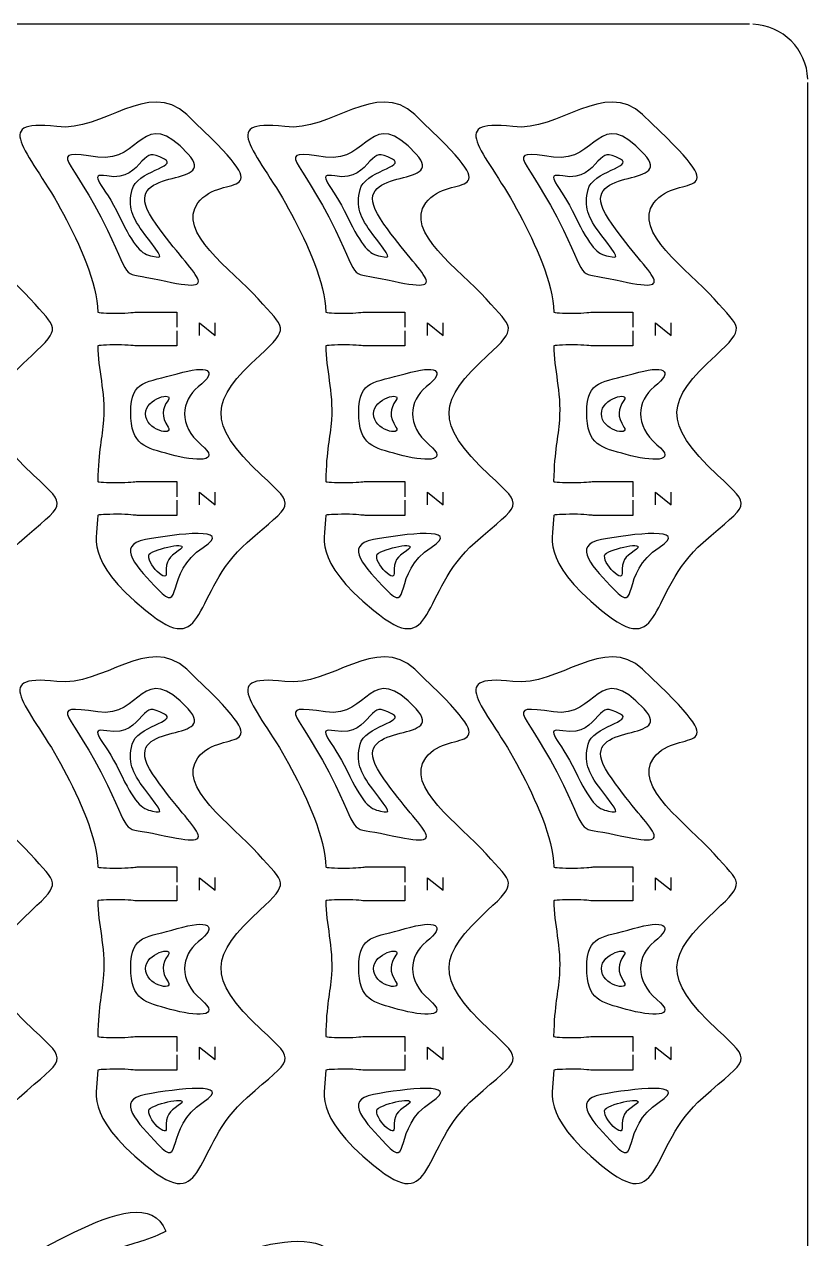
# Model space of a CAD drawing. Extents: x 0 to 300, y 0 to 300.
# Drawn here: x 230.6 to 300, y 192.6 to 300.1 of the extents above; entities that cross this region are included whole.
import ezdxf

# ---------------------------------------------------------------- set-up
doc = ezdxf.new("R2010")
doc.units = 0
doc.header["$MEASUREMENT"] = 0
doc.layers.add('DEFAULT', color=7, linetype='CONTINUOUS')

msp = doc.modelspace()

# ---------------------------------------------------------------- linework, layer by layer
at = {"layer": 'DEFAULT', "color": 1}
for points in [[(294.85, 300.1), (5.15, 300.1)], [(300, 5.25), (300, 294.95)]]:
    msp.add_lwpolyline(points, dxfattribs=at)
at = {"layer": 'DEFAULT', "color": 250}
for points in [[(246.14, 272.56), (246.14, 273.67), (247.53, 272.56), (247.53, 273.68)], [(266.33, 272.56), (266.33, 273.67), (267.72, 272.56), (267.72, 273.68)], [(286.51, 272.56), (286.51, 273.67), (287.91, 272.56), (287.91, 273.68)], [(246.15, 257.56), (246.15, 258.67), (247.54, 257.56), (247.54, 258.68)], [(266.33, 257.56), (266.33, 258.67), (267.72, 257.56), (267.72, 258.68)], [(286.52, 257.56), (286.52, 258.67), (287.91, 257.56), (287.91, 258.68)], [(246.14, 223.44), (246.14, 224.54), (247.53, 223.44), (247.53, 224.55)], [(266.33, 223.44), (266.33, 224.54), (267.72, 223.44), (267.72, 224.55)], [(286.51, 223.44), (286.51, 224.54), (287.91, 223.44), (287.91, 224.55)], [(246.15, 208.44), (246.15, 209.54), (247.54, 208.44), (247.54, 209.56)], [(266.33, 208.44), (266.33, 209.54), (267.72, 208.44), (267.72, 209.56)], [(286.52, 208.44), (286.52, 209.54), (287.91, 208.44), (287.91, 209.56)]]:
    msp.add_lwpolyline(points, dxfattribs=at)
at = {"layer": 'DEFAULT', "color": 1}
msp.add_open_spline([(300, 295.25), (299.92, 297.88), (297.78, 300.02), (295.15, 300.1)], degree=3, dxfattribs=at)
for points, knots in [([(223.95, 257.97), (223.95, 257.52), (223.95, 257.07), (223.95, 256.62), (223.95, 256.62), (221.32, 256.62), (220.45, 256.62), (220.27, 256.62), (219.67, 256.72), (218.7, 256.72), (217.73, 256.72), (216.95, 256.67), (216.95, 256.62), (216.95, 254.62), (215.63, 252.79), (221.2, 248.2), (226.76, 243.61), (225.21, 249.86), (230.17, 254.22), (234.22, 257.77), (234.59, 257.28), (231.45, 260.19), (226.43, 264.86), (226.97, 266.8), (231.29, 270.79), (233.97, 273.26), (233.54, 273.12), (231.16, 275.78), (228.8, 278.41), (223.89, 281.73), (225.81, 284.28), (228.01, 287.2), (233.73, 283.75), (224.83, 292.11), (221.44, 295.29), (217.39, 290.54), (213.33, 291.04), (207.12, 291.8), (211.15, 288.61), (213.93, 283.28), (215.3, 280.65), (216.95, 277.2), (216.95, 274.62), (216.96, 274.56), (217.74, 274.51), (218.7, 274.52), (219.66, 274.52), (220.27, 274.62), (220.44, 274.62), (221.32, 274.62), (223.95, 274.62), (223.95, 274.62), (223.95, 274.17), (223.95, 273.72), (223.95, 273.27)], [0, 0, 0, 0, 3.83, 3.83, 3.83, 4.83, 4.83, 4.83, 5.83, 5.83, 5.83, 6.83, 6.83, 6.83, 7.83, 7.83, 7.83, 8.83, 8.83, 8.83, 9.83, 9.83, 9.83, 10.83, 10.83, 10.83, 11.83, 11.83, 11.83, 12.83, 12.83, 12.83, 13.83, 13.83, 13.83, 14.83, 14.83, 14.83, 15.83, 15.83, 15.83, 16.83, 16.83, 16.83, 17.83, 17.83, 17.83, 18.83, 18.83, 18.83, 19.83, 19.83, 19.83, 23.66, 23.66, 23.66, 23.66]), ([(244.13, 257.97), (244.13, 257.52), (244.13, 257.07), (244.13, 256.62), (244.13, 256.62), (241.51, 256.62), (240.63, 256.62), (240.46, 256.62), (239.85, 256.72), (238.88, 256.72), (237.92, 256.72), (237.13, 256.67), (237.13, 256.62), (237.13, 254.62), (235.81, 252.79), (241.38, 248.2), (246.95, 243.61), (245.39, 249.86), (250.36, 254.22), (254.41, 257.77), (254.78, 257.28), (251.64, 260.19), (246.61, 264.86), (247.15, 266.8), (251.48, 270.79), (254.16, 273.26), (253.72, 273.12), (251.34, 275.78), (248.98, 278.41), (244.08, 281.73), (246, 284.28), (248.19, 287.2), (253.91, 283.75), (245.01, 292.11), (241.62, 295.29), (237.58, 290.54), (233.51, 291.04), (227.31, 291.8), (231.33, 288.61), (234.11, 283.28), (235.48, 280.65), (237.13, 277.2), (237.13, 274.62), (237.14, 274.56), (237.92, 274.51), (238.88, 274.52), (239.85, 274.52), (240.46, 274.62), (240.63, 274.62), (241.51, 274.62), (244.13, 274.62), (244.13, 274.62), (244.13, 274.17), (244.13, 273.72), (244.13, 273.27)], [0, 0, 0, 0, 3.83, 3.83, 3.83, 4.83, 4.83, 4.83, 5.83, 5.83, 5.83, 6.83, 6.83, 6.83, 7.83, 7.83, 7.83, 8.83, 8.83, 8.83, 9.83, 9.83, 9.83, 10.83, 10.83, 10.83, 11.83, 11.83, 11.83, 12.83, 12.83, 12.83, 13.83, 13.83, 13.83, 14.83, 14.83, 14.83, 15.83, 15.83, 15.83, 16.83, 16.83, 16.83, 17.83, 17.83, 17.83, 18.83, 18.83, 18.83, 19.83, 19.83, 19.83, 23.66, 23.66, 23.66, 23.66]), ([(264.32, 257.97), (264.32, 257.52), (264.32, 257.07), (264.32, 256.62), (264.32, 256.62), (261.69, 256.62), (260.82, 256.62), (260.64, 256.62), (260.04, 256.72), (259.07, 256.72), (258.1, 256.72), (257.32, 256.67), (257.32, 256.62), (257.32, 254.62), (256, 252.79), (261.57, 248.2), (267.13, 243.61), (265.58, 249.86), (270.54, 254.22), (274.6, 257.77), (274.96, 257.28), (271.83, 260.19), (266.8, 264.86), (267.34, 266.8), (271.66, 270.79), (274.34, 273.26), (273.91, 273.12), (271.53, 275.78), (269.17, 278.41), (264.26, 281.73), (266.18, 284.28), (268.38, 287.2), (274.1, 283.75), (265.2, 292.11), (261.81, 295.29), (257.76, 290.54), (253.7, 291.04), (247.49, 291.8), (251.52, 288.61), (254.3, 283.28), (255.67, 280.65), (257.32, 277.2), (257.32, 274.62), (257.33, 274.56), (258.11, 274.51), (259.07, 274.52), (260.03, 274.52), (260.64, 274.62), (260.82, 274.62), (261.69, 274.62), (264.32, 274.62), (264.32, 274.62), (264.32, 274.17), (264.32, 273.72), (264.32, 273.27)], [0, 0, 0, 0, 3.83, 3.83, 3.83, 4.83, 4.83, 4.83, 5.83, 5.83, 5.83, 6.83, 6.83, 6.83, 7.83, 7.83, 7.83, 8.83, 8.83, 8.83, 9.83, 9.83, 9.83, 10.83, 10.83, 10.83, 11.83, 11.83, 11.83, 12.83, 12.83, 12.83, 13.83, 13.83, 13.83, 14.83, 14.83, 14.83, 15.83, 15.83, 15.83, 16.83, 16.83, 16.83, 17.83, 17.83, 17.83, 18.83, 18.83, 18.83, 19.83, 19.83, 19.83, 23.66, 23.66, 23.66, 23.66]), ([(284.5, 257.97), (284.5, 257.52), (284.5, 257.07), (284.5, 256.62), (284.5, 256.62), (281.88, 256.62), (281, 256.62), (280.83, 256.62), (280.22, 256.72), (279.26, 256.72), (278.29, 256.72), (277.51, 256.67), (277.51, 256.62), (277.51, 254.62), (276.19, 252.79), (281.75, 248.2), (287.32, 243.61), (285.76, 249.86), (290.73, 254.22), (294.78, 257.77), (295.15, 257.28), (292.01, 260.19), (286.98, 264.86), (287.52, 266.8), (291.85, 270.79), (294.53, 273.26), (294.09, 273.12), (291.72, 275.78), (289.36, 278.41), (284.45, 281.73), (286.37, 284.28), (288.56, 287.2), (294.28, 283.75), (285.38, 292.11), (281.99, 295.29), (277.95, 290.54), (273.89, 291.04), (267.68, 291.8), (271.71, 288.61), (274.49, 283.28), (275.85, 280.65), (277.5, 277.2), (277.51, 274.62), (277.52, 274.56), (278.29, 274.51), (279.26, 274.52), (280.22, 274.52), (280.83, 274.62), (281, 274.62), (281.88, 274.62), (284.5, 274.62), (284.5, 274.62), (284.5, 274.17), (284.5, 273.72), (284.5, 273.27)], [0, 0, 0, 0, 3.83, 3.83, 3.83, 4.83, 4.83, 4.83, 5.83, 5.83, 5.83, 6.83, 6.83, 6.83, 7.83, 7.83, 7.83, 8.83, 8.83, 8.83, 9.83, 9.83, 9.83, 10.83, 10.83, 10.83, 11.83, 11.83, 11.83, 12.83, 12.83, 12.83, 13.83, 13.83, 13.83, 14.83, 14.83, 14.83, 15.83, 15.83, 15.83, 16.83, 16.83, 16.83, 17.83, 17.83, 17.83, 18.83, 18.83, 18.83, 19.83, 19.83, 19.83, 23.66, 23.66, 23.66, 23.66]), ([(244.14, 272.97), (244.14, 272.52), (244.14, 272.07), (244.14, 271.62), (244.14, 271.62), (241.51, 271.62), (240.63, 271.62), (240.46, 271.62), (239.85, 271.72), (238.88, 271.72), (237.92, 271.72), (237.13, 271.67), (237.13, 271.62), (237.14, 269.56), (237.82, 267.63), (237.64, 265.07), (237.53, 263.4), (237.19, 262.5), (237.13, 259.62), (237.14, 259.56), (237.92, 259.52), (238.88, 259.52), (239.85, 259.52), (240.46, 259.62), (240.63, 259.62), (241.51, 259.62), (244.13, 259.62), (244.13, 259.62), (244.13, 259.17), (244.13, 258.72), (244.13, 258.27)], [0, 0, 0, 0, 3.82, 3.82, 3.82, 4.82, 4.82, 4.82, 5.82, 5.82, 5.82, 6.82, 6.82, 6.82, 7.82, 7.82, 7.82, 8.82, 8.82, 8.82, 9.82, 9.82, 9.82, 10.82, 10.82, 10.82, 11.82, 11.82, 11.82, 15.64, 15.64, 15.64, 15.64]), ([(264.32, 272.97), (264.32, 272.52), (264.32, 272.07), (264.32, 271.62), (264.32, 271.62), (261.7, 271.62), (260.82, 271.62), (260.65, 271.62), (260.04, 271.72), (259.07, 271.72), (258.1, 271.72), (257.32, 271.67), (257.32, 271.62), (257.32, 269.56), (258, 267.63), (257.83, 265.07), (257.71, 263.4), (257.37, 262.5), (257.32, 259.62), (257.33, 259.56), (258.11, 259.52), (259.07, 259.52), (260.04, 259.52), (260.64, 259.62), (260.82, 259.62), (261.69, 259.62), (264.32, 259.62), (264.32, 259.62), (264.32, 259.17), (264.32, 258.72), (264.32, 258.27)], [0, 0, 0, 0, 3.82, 3.82, 3.82, 4.82, 4.82, 4.82, 5.82, 5.82, 5.82, 6.82, 6.82, 6.82, 7.82, 7.82, 7.82, 8.82, 8.82, 8.82, 9.82, 9.82, 9.82, 10.82, 10.82, 10.82, 11.82, 11.82, 11.82, 15.64, 15.64, 15.64, 15.64]), ([(284.51, 272.97), (284.51, 272.52), (284.51, 272.07), (284.51, 271.62), (284.51, 271.62), (281.88, 271.62), (281, 271.62), (280.83, 271.62), (280.22, 271.72), (279.26, 271.72), (278.29, 271.72), (277.51, 271.67), (277.51, 271.62), (277.51, 269.56), (278.19, 267.63), (278.01, 265.07), (277.9, 263.4), (277.56, 262.5), (277.5, 259.62), (277.52, 259.56), (278.29, 259.52), (279.25, 259.52), (280.22, 259.52), (280.83, 259.62), (281, 259.62), (281.88, 259.62), (284.5, 259.62), (284.5, 259.62), (284.5, 259.17), (284.5, 258.72), (284.5, 258.27)], [0, 0, 0, 0, 3.82, 3.82, 3.82, 4.82, 4.82, 4.82, 5.82, 5.82, 5.82, 6.82, 6.82, 6.82, 7.82, 7.82, 7.82, 8.82, 8.82, 8.82, 9.82, 9.82, 9.82, 10.82, 10.82, 10.82, 11.82, 11.82, 11.82, 15.64, 15.64, 15.64, 15.64]), ([(223.95, 208.85), (223.95, 208.4), (223.95, 207.95), (223.95, 207.5), (223.95, 207.5), (221.32, 207.49), (220.45, 207.49), (220.27, 207.49), (219.67, 207.59), (218.7, 207.59), (217.73, 207.59), (216.95, 207.55), (216.95, 207.49), (216.95, 205.49), (215.63, 203.66), (221.2, 199.07), (226.76, 194.48), (225.21, 200.73), (230.17, 205.09), (234.22, 208.65), (234.59, 208.16), (231.45, 211.07), (226.43, 215.73), (226.97, 217.67), (231.29, 221.66), (233.97, 224.14), (233.54, 224), (231.16, 226.65), (228.8, 229.29), (223.89, 232.6), (225.81, 235.15), (228.01, 238.07), (233.73, 234.62), (224.83, 242.99), (221.44, 246.17), (217.39, 241.41), (213.33, 241.91), (207.12, 242.67), (211.15, 239.49), (213.93, 234.16), (215.3, 231.53), (216.95, 228.07), (216.95, 225.49), (216.96, 225.43), (217.74, 225.39), (218.7, 225.39), (219.66, 225.39), (220.27, 225.49), (220.44, 225.49), (221.32, 225.49), (223.95, 225.5), (223.95, 225.5), (223.95, 225.04), (223.95, 224.59), (223.95, 224.14)], [0, 0, 0, 0, 3.83, 3.83, 3.83, 4.83, 4.83, 4.83, 5.83, 5.83, 5.83, 6.83, 6.83, 6.83, 7.83, 7.83, 7.83, 8.83, 8.83, 8.83, 9.83, 9.83, 9.83, 10.83, 10.83, 10.83, 11.83, 11.83, 11.83, 12.83, 12.83, 12.83, 13.83, 13.83, 13.83, 14.83, 14.83, 14.83, 15.83, 15.83, 15.83, 16.83, 16.83, 16.83, 17.83, 17.83, 17.83, 18.83, 18.83, 18.83, 19.83, 19.83, 19.83, 23.66, 23.66, 23.66, 23.66]), ([(244.13, 208.85), (244.13, 208.4), (244.13, 207.95), (244.13, 207.5), (244.13, 207.5), (241.51, 207.49), (240.63, 207.49), (240.46, 207.49), (239.85, 207.59), (238.88, 207.59), (237.92, 207.59), (237.13, 207.55), (237.13, 207.49), (237.13, 205.49), (235.81, 203.66), (241.38, 199.07), (246.95, 194.48), (245.39, 200.73), (250.36, 205.09), (254.41, 208.65), (254.78, 208.16), (251.64, 211.07), (246.61, 215.73), (247.15, 217.67), (251.48, 221.66), (254.16, 224.14), (253.72, 224), (251.34, 226.65), (248.98, 229.29), (244.08, 232.6), (246, 235.15), (248.19, 238.07), (253.91, 234.62), (245.01, 242.99), (241.62, 246.17), (237.58, 241.41), (233.51, 241.91), (227.31, 242.67), (231.33, 239.49), (234.11, 234.16), (235.48, 231.53), (237.13, 228.07), (237.13, 225.49), (237.14, 225.43), (237.92, 225.39), (238.88, 225.39), (239.85, 225.39), (240.46, 225.49), (240.63, 225.49), (241.51, 225.49), (244.13, 225.5), (244.13, 225.5), (244.13, 225.04), (244.13, 224.59), (244.13, 224.14)], [0, 0, 0, 0, 3.83, 3.83, 3.83, 4.83, 4.83, 4.83, 5.83, 5.83, 5.83, 6.83, 6.83, 6.83, 7.83, 7.83, 7.83, 8.83, 8.83, 8.83, 9.83, 9.83, 9.83, 10.83, 10.83, 10.83, 11.83, 11.83, 11.83, 12.83, 12.83, 12.83, 13.83, 13.83, 13.83, 14.83, 14.83, 14.83, 15.83, 15.83, 15.83, 16.83, 16.83, 16.83, 17.83, 17.83, 17.83, 18.83, 18.83, 18.83, 19.83, 19.83, 19.83, 23.66, 23.66, 23.66, 23.66]), ([(264.32, 208.85), (264.32, 208.4), (264.32, 207.95), (264.32, 207.5), (264.32, 207.5), (261.69, 207.49), (260.82, 207.49), (260.64, 207.49), (260.04, 207.59), (259.07, 207.59), (258.1, 207.59), (257.32, 207.55), (257.32, 207.49), (257.32, 205.49), (256, 203.66), (261.57, 199.07), (267.13, 194.48), (265.58, 200.73), (270.54, 205.09), (274.6, 208.65), (274.96, 208.16), (271.83, 211.07), (266.8, 215.73), (267.34, 217.67), (271.66, 221.66), (274.34, 224.14), (273.91, 224), (271.53, 226.65), (269.17, 229.29), (264.26, 232.6), (266.18, 235.15), (268.38, 238.07), (274.1, 234.62), (265.2, 242.99), (261.81, 246.17), (257.76, 241.41), (253.7, 241.91), (247.49, 242.67), (251.52, 239.49), (254.3, 234.16), (255.67, 231.53), (257.32, 228.07), (257.32, 225.49), (257.33, 225.43), (258.11, 225.39), (259.07, 225.39), (260.03, 225.39), (260.64, 225.49), (260.82, 225.49), (261.69, 225.49), (264.32, 225.5), (264.32, 225.5), (264.32, 225.04), (264.32, 224.59), (264.32, 224.14)], [0, 0, 0, 0, 3.83, 3.83, 3.83, 4.83, 4.83, 4.83, 5.83, 5.83, 5.83, 6.83, 6.83, 6.83, 7.83, 7.83, 7.83, 8.83, 8.83, 8.83, 9.83, 9.83, 9.83, 10.83, 10.83, 10.83, 11.83, 11.83, 11.83, 12.83, 12.83, 12.83, 13.83, 13.83, 13.83, 14.83, 14.83, 14.83, 15.83, 15.83, 15.83, 16.83, 16.83, 16.83, 17.83, 17.83, 17.83, 18.83, 18.83, 18.83, 19.83, 19.83, 19.83, 23.66, 23.66, 23.66, 23.66]), ([(284.5, 208.85), (284.5, 208.4), (284.5, 207.95), (284.5, 207.5), (284.5, 207.5), (281.88, 207.49), (281, 207.49), (280.83, 207.49), (280.22, 207.59), (279.26, 207.59), (278.29, 207.59), (277.51, 207.55), (277.51, 207.49), (277.51, 205.49), (276.19, 203.66), (281.75, 199.07), (287.32, 194.48), (285.76, 200.73), (290.73, 205.09), (294.78, 208.65), (295.15, 208.16), (292.01, 211.07), (286.98, 215.73), (287.52, 217.67), (291.85, 221.66), (294.53, 224.14), (294.09, 224), (291.72, 226.65), (289.36, 229.29), (284.45, 232.6), (286.37, 235.15), (288.56, 238.07), (294.28, 234.62), (285.38, 242.99), (281.99, 246.17), (277.95, 241.41), (273.89, 241.91), (267.68, 242.67), (271.71, 239.49), (274.49, 234.16), (275.85, 231.53), (277.5, 228.07), (277.51, 225.49), (277.52, 225.43), (278.29, 225.39), (279.26, 225.39), (280.22, 225.39), (280.83, 225.49), (281, 225.49), (281.88, 225.49), (284.5, 225.5), (284.5, 225.5), (284.5, 225.04), (284.5, 224.59), (284.5, 224.14)], [0, 0, 0, 0, 3.83, 3.83, 3.83, 4.83, 4.83, 4.83, 5.83, 5.83, 5.83, 6.83, 6.83, 6.83, 7.83, 7.83, 7.83, 8.83, 8.83, 8.83, 9.83, 9.83, 9.83, 10.83, 10.83, 10.83, 11.83, 11.83, 11.83, 12.83, 12.83, 12.83, 13.83, 13.83, 13.83, 14.83, 14.83, 14.83, 15.83, 15.83, 15.83, 16.83, 16.83, 16.83, 17.83, 17.83, 17.83, 18.83, 18.83, 18.83, 19.83, 19.83, 19.83, 23.66, 23.66, 23.66, 23.66]), ([(244.14, 223.84), (244.14, 223.39), (244.14, 222.95), (244.14, 222.5), (244.14, 222.5), (241.51, 222.49), (240.63, 222.49), (240.46, 222.49), (239.85, 222.59), (238.88, 222.59), (237.92, 222.59), (237.13, 222.54), (237.13, 222.49), (237.14, 220.44), (237.82, 218.5), (237.64, 215.94), (237.53, 214.27), (237.19, 213.37), (237.13, 210.49), (237.14, 210.43), (237.92, 210.39), (238.88, 210.39), (239.85, 210.39), (240.46, 210.49), (240.63, 210.49), (241.51, 210.49), (244.13, 210.49), (244.13, 210.49), (244.13, 210.05), (244.13, 209.6), (244.13, 209.15)], [0, 0, 0, 0, 3.82, 3.82, 3.82, 4.82, 4.82, 4.82, 5.82, 5.82, 5.82, 6.82, 6.82, 6.82, 7.82, 7.82, 7.82, 8.82, 8.82, 8.82, 9.82, 9.82, 9.82, 10.82, 10.82, 10.82, 11.82, 11.82, 11.82, 15.64, 15.64, 15.64, 15.64]), ([(264.32, 223.84), (264.32, 223.39), (264.32, 222.95), (264.32, 222.5), (264.32, 222.5), (261.7, 222.49), (260.82, 222.49), (260.65, 222.49), (260.04, 222.59), (259.07, 222.59), (258.1, 222.59), (257.32, 222.54), (257.32, 222.49), (257.32, 220.44), (258, 218.5), (257.83, 215.94), (257.71, 214.27), (257.37, 213.37), (257.32, 210.49), (257.33, 210.43), (258.11, 210.39), (259.07, 210.39), (260.04, 210.39), (260.64, 210.49), (260.82, 210.49), (261.69, 210.49), (264.32, 210.49), (264.32, 210.49), (264.32, 210.05), (264.32, 209.6), (264.32, 209.15)], [0, 0, 0, 0, 3.82, 3.82, 3.82, 4.82, 4.82, 4.82, 5.82, 5.82, 5.82, 6.82, 6.82, 6.82, 7.82, 7.82, 7.82, 8.82, 8.82, 8.82, 9.82, 9.82, 9.82, 10.82, 10.82, 10.82, 11.82, 11.82, 11.82, 15.64, 15.64, 15.64, 15.64]), ([(284.51, 223.84), (284.51, 223.39), (284.51, 222.95), (284.51, 222.5), (284.51, 222.5), (281.88, 222.49), (281, 222.49), (280.83, 222.49), (280.22, 222.59), (279.26, 222.59), (278.29, 222.59), (277.51, 222.54), (277.51, 222.49), (277.51, 220.44), (278.19, 218.5), (278.01, 215.94), (277.9, 214.27), (277.56, 213.37), (277.5, 210.49), (277.52, 210.43), (278.29, 210.39), (279.25, 210.39), (280.22, 210.39), (280.83, 210.49), (281, 210.49), (281.88, 210.49), (284.5, 210.49), (284.5, 210.49), (284.5, 210.05), (284.5, 209.6), (284.5, 209.15)], [0, 0, 0, 0, 3.82, 3.82, 3.82, 4.82, 4.82, 4.82, 5.82, 5.82, 5.82, 6.82, 6.82, 6.82, 7.82, 7.82, 7.82, 8.82, 8.82, 8.82, 9.82, 9.82, 9.82, 10.82, 10.82, 10.82, 11.82, 11.82, 11.82, 15.64, 15.64, 15.64, 15.64]), ([(178.82, 172.95), (178.43, 173.18), (178.04, 173.4), (177.65, 173.63), (177.65, 173.63), (176.34, 171.35), (175.9, 170.6), (175.82, 170.45), (175.6, 169.87), (175.11, 169.03), (174.63, 168.19), (174.2, 167.54), (174.15, 167.56), (170.27, 169.81), (172.31, 172.53), (174.13, 175.36), (179.61, 183.91), (185.19, 179.27), (189.63, 184.68), (190.67, 185.97), (192.55, 186.18), (193.85, 185.14), (193.89, 185.11), (193.43, 184.48), (192.82, 183.73), (192.2, 182.98), (191.74, 182.57), (191.63, 182.44), (191.07, 181.76), (189.41, 179.73), (189.41, 179.73), (190.18, 179.1), (190.95, 178.46), (191.73, 177.83), (191.73, 177.83), (193.39, 179.86), (193.95, 180.54), (194.06, 180.67), (194.36, 181.2), (194.98, 181.95), (195.59, 182.7), (196.13, 183.28), (196.17, 183.24), (197.75, 181.94), (205.88, 193.91), (209.79, 189.36), (209.83, 189.32), (209.26, 188.77), (208.53, 188.15), (207.79, 187.51), (207.27, 187.19), (207.14, 187.08), (206.47, 186.51), (204.48, 184.8), (204.48, 184.8), (205.13, 184.04), (205.78, 183.28), (206.43, 182.53), (206.43, 182.53), (208.42, 184.23), (209.09, 184.8), (209.22, 184.92), (209.62, 185.39), (210.35, 186.02), (211.09, 186.65), (211.71, 187.13), (211.74, 187.08), (212.84, 185.8), (223.17, 197.91), (226.22, 192.74), (226.25, 192.7), (225.6, 192.26), (224.77, 191.77), (223.93, 191.27), (223.36, 191.05), (223.21, 190.96), (222.46, 190.51), (220.2, 189.18), (220.2, 189.18), (220.71, 188.32), (221.22, 187.45), (221.73, 186.59), (221.73, 186.59), (223.99, 187.93), (224.74, 188.38), (224.89, 188.47), (225.36, 188.87), (226.2, 189.36), (227.03, 189.85), (227.72, 190.21), (227.75, 190.16), (228.79, 188.41), (241.03, 198.87), (243.15, 193.25), (243.16, 193.2), (242.45, 192.88), (241.55, 192.54), (240.64, 192.2), (240.04, 192.08), (239.87, 192.02), (239.05, 191.71), (236.6, 190.78), (236.6, 190.78), (236.95, 189.85), (237.3, 188.91), (237.65, 187.98), (237.65, 187.98), (240.11, 188.9), (240.93, 189.21), (241.09, 189.27), (241.63, 189.58), (242.53, 189.92), (243.44, 190.26), (244.18, 190.5), (244.21, 190.45), (244.73, 188.87), (257.45, 195.83), (258.56, 189.93), (258.56, 189.87), (257.8, 189.69), (256.86, 189.51), (255.91, 189.33), (255.29, 189.32), (255.12, 189.29), (254.26, 189.12), (251.68, 188.64), (251.68, 188.64), (251.87, 187.66), (252.05, 186.67), (252.23, 185.69), (252.23, 185.69), (254.82, 186.18), (255.67, 186.34), (255.85, 186.37), (256.43, 186.58), (257.38, 186.76), (258.33, 186.94), (259.1, 187.04), (259.11, 186.99), (259.63, 184.24), (273.42, 188.72), (273.48, 182.91), (273.48, 182.86), (272.7, 182.8), (271.74, 182.79), (270.77, 182.78), (270.16, 182.88), (269.98, 182.88), (269.11, 182.86), (266.48, 182.84), (266.48, 182.84), (266.49, 181.84), (266.51, 180.84), (266.52, 179.83), (266.52, 179.83), (269.14, 179.87), (270.02, 179.88), (270.19, 179.88), (270.8, 179.98), (271.77, 179.99), (272.73, 180.01), (273.52, 179.97), (273.52, 179.92), (273.55, 176.91), (284.94, 179.33), (283.96, 173.41), (283.95, 173.36), (283.17, 173.44), (282.22, 173.6), (281.26, 173.76), (280.68, 173.95), (280.51, 173.98), (279.65, 174.12), (277.06, 174.55), (277.06, 174.55), (276.89, 173.56), (276.73, 172.58), (276.57, 171.59), (276.57, 171.59), (279.16, 171.16), (280.02, 171.02), (280.19, 170.99), (280.81, 170.99), (281.76, 170.83), (282.71, 170.68), (283.47, 170.51), (283.47, 170.45), (282.99, 167.49), (293.05, 166.94), (291.06, 161.27), (291.04, 161.22), (290.29, 161.44), (289.38, 161.76), (288.46, 162.08), (287.92, 162.38), (287.76, 162.44), (286.93, 162.72), (284.46, 163.6), (284.46, 163.6), (284.13, 162.65), (283.79, 161.71), (283.46, 160.76), (283.46, 160.76), (285.94, 159.9), (286.77, 159.61), (286.93, 159.55), (287.54, 159.44), (288.45, 159.12), (289.36, 158.8), (290.09, 158.5), (290.07, 158.45), (289.07, 155.61), (293.72, 151.44), (292.25, 148.83), (292.22, 148.78), (291.52, 149.13), (290.68, 149.6), (289.83, 150.07), (289.35, 150.46), (289.2, 150.55), (288.44, 150.97), (286.15, 152.26), (286.15, 152.26), (285.66, 151.39), (285.17, 150.52), (284.68, 149.65), (284.68, 149.65), (286.97, 148.36), (287.73, 147.93), (287.88, 147.84), (288.46, 147.63), (289.3, 147.16), (290.15, 146.68), (290.81, 146.26), (290.78, 146.21), (289.31, 143.6), (288.3, 140.77), (287.48, 139.32), (287.46, 139.28), (286.76, 139.63), (285.92, 140.11), (285.08, 140.59), (284.61, 140.99), (284.45, 141.07), (283.7, 141.51), (281.42, 142.82), (281.42, 142.82), (280.92, 141.96), (280.42, 141.09), (279.92, 140.23), (279.92, 140.23), (282.2, 138.92), (282.95, 138.47), (283.1, 138.39), (283.68, 138.17), (284.52, 137.69), (285.35, 137.2), (286.01, 136.77), (285.98, 136.72), (284.48, 134.13), (278.46, 135.08), (277.64, 133.64), (277.61, 133.59), (276.91, 133.94), (276.08, 134.42), (275.24, 134.91), (274.76, 135.3), (274.61, 135.39), (273.85, 135.83), (271.58, 137.14), (271.58, 137.14), (271.08, 136.27), (270.58, 135.41), (270.08, 134.54), (270.08, 134.54), (272.35, 133.23), (273.11, 132.79), (273.26, 132.7), (273.84, 132.48), (274.67, 132), (275.51, 131.52), (276.17, 131.09), (276.14, 131.04), (274.64, 128.44), (268.6, 129.4), (267.79, 127.96), (267.76, 127.91), (267.06, 128.26), (266.22, 128.75), (265.39, 129.23), (264.91, 129.62), (264.76, 129.71), (264, 130.15), (261.73, 131.46), (261.73, 131.46), (261.23, 130.6), (260.73, 129.73), (260.23, 128.86), (260.23, 128.86), (262.5, 127.55), (263.26, 127.11), (263.41, 127.02), (263.99, 126.81), (264.82, 126.32), (265.66, 125.84), (266.31, 125.41), (266.29, 125.36), (264.86, 122.9), (258.79, 122.59), (255.37, 124.64), (251.95, 126.7), (254.5, 129.2), (253.22, 129.95), (251.76, 130.79), (252.41, 130.41), (250.75, 131.37)], [0, 0, 0, 0, 3.830209, 3.830209, 3.830209, 4.830209, 4.830209, 4.830209, 5.830209, 5.830209, 5.830209, 6.830209, 6.830209, 6.830209, 7.830209, 7.830209, 7.830209, 8.830209, 8.830209, 8.830209, 9.830209, 9.830209, 9.830209, 10.830209, 10.830209, 10.830209, 11.830209, 11.830209, 11.830209, 12.830209, 12.830209, 12.830209, 21.328267, 21.328267, 21.328267, 22.328267, 22.328267, 22.328267, 23.328267, 23.328267, 23.328267, 24.328267, 24.328267, 24.328267, 25.328267, 25.328267, 25.328267, 26.328267, 26.328267, 26.328267, 27.328267, 27.328267, 27.328267, 28.328267, 28.328267, 28.328267, 36.830861, 36.830861, 36.830861, 37.830861, 37.830861, 37.830861, 38.830861, 38.830861, 38.830861, 39.830861, 39.830861, 39.830861, 40.830861, 40.830861, 40.830861, 41.830861, 41.830861, 41.830861, 42.830861, 42.830861, 42.830861, 43.830861, 43.830861, 43.830861, 52.340738, 52.340738, 52.340738, 53.340738, 53.340738, 53.340738, 54.340738, 54.340738, 54.340738, 55.340738, 55.340738, 55.340738, 56.340738, 56.340738, 56.340738, 57.340738, 57.340738, 57.340738, 58.340738, 58.340738, 58.340738, 59.340738, 59.340738, 59.340738, 67.8473, 67.8473, 67.8473, 68.8473, 68.8473, 68.8473, 69.8473, 69.8473, 69.8473, 70.8473, 70.8473, 70.8473, 71.8473, 71.8473, 71.8473, 72.8473, 72.8473, 72.8473, 73.8473, 73.8473, 73.8473, 74.8473, 74.8473, 74.8473, 83.353445, 83.353445, 83.353445, 84.353445, 84.353445, 84.353445, 85.353445, 85.353445, 85.353445, 86.353445, 86.353445, 86.353445, 87.353445, 87.353445, 87.353445, 88.353445, 88.353445, 88.353445, 89.353445, 89.353445, 89.353445, 90.353445, 90.353445, 90.353445, 98.864032, 98.864032, 98.864032, 99.864032, 99.864032, 99.864032, 100.864032, 100.864032, 100.864032, 101.864032, 101.864032, 101.864032, 102.864032, 102.864032, 102.864032, 103.864032, 103.864032, 103.864032, 104.864032, 104.864032, 104.864032, 105.864032, 105.864032, 105.864032, 114.368396, 114.368396, 114.368396, 115.368396, 115.368396, 115.368396, 116.368396, 116.368396, 116.368396, 117.368396, 117.368396, 117.368396, 118.368396, 118.368396, 118.368396, 119.368396, 119.368396, 119.368396, 120.368396, 120.368396, 120.368396, 121.368396, 121.368396, 121.368396, 129.879171, 129.879171, 129.879171, 130.879171, 130.879171, 130.879171, 131.879171, 131.879171, 131.879171, 132.879171, 132.879171, 132.879171, 133.879171, 133.879171, 133.879171, 134.879171, 134.879171, 134.879171, 135.879171, 135.879171, 135.879171, 136.879171, 136.879171, 136.879171, 145.381936, 145.381936, 145.381936, 146.381936, 146.381936, 146.381936, 147.381936, 147.381936, 147.381936, 148.381936, 148.381936, 148.381936, 149.381936, 149.381936, 149.381936, 150.381936, 150.381936, 150.381936, 151.381936, 151.381936, 151.381936, 152.381936, 152.381936, 152.381936, 160.885888, 160.885888, 160.885888, 161.885888, 161.885888, 161.885888, 162.885888, 162.885888, 162.885888, 163.885888, 163.885888, 163.885888, 164.885888, 164.885888, 164.885888, 165.885888, 165.885888, 165.885888, 166.885888, 166.885888, 166.885888, 167.885888, 167.885888, 167.885888, 176.393496, 176.393496, 176.393496, 177.393496, 177.393496, 177.393496, 178.393496, 178.393496, 178.393496, 179.393496, 179.393496, 179.393496, 180.393496, 180.393496, 180.393496, 181.393496, 181.393496, 181.393496, 182.393496, 182.393496, 182.393496, 183.393496, 183.393496, 183.393496, 191.892443, 191.892443, 191.892443, 192.892443, 192.892443, 192.892443, 193.892443, 193.892443, 193.892443, 194.892443, 194.892443, 194.892443, 195.892443, 195.892443, 195.892443, 196.892443, 196.892443, 196.892443, 197.892443, 197.892443, 197.892443, 197.892443])]:
    msp.add_open_spline(points, degree=3, knots=knots, dxfattribs=at)
at = {"layer": 'DEFAULT', "color": 5}
for points, knots in [([(245.14, 288.61), (248.04, 285.45), (238.75, 287.72), (241.99, 282.87), (245.3, 277.91), (248.87, 276.06), (242.6, 277.47), (239.05, 278.27), (240.3, 277.06), (238, 281.87), (234.84, 288.47), (232.33, 289.03), (237.13, 288.35), (241.05, 287.79), (241.06, 293.06), (245.14, 288.61)], [0, 0, 0, 0, 1, 1, 1, 2, 2, 2, 3, 3, 3, 4, 4, 4, 5, 5, 5, 5]), ([(265.33, 288.61), (268.23, 285.45), (258.93, 287.72), (262.17, 282.87), (265.48, 277.91), (269.06, 276.06), (262.78, 277.47), (259.24, 278.27), (260.49, 277.06), (258.18, 281.87), (255.02, 288.47), (252.52, 289.03), (257.31, 288.35), (261.24, 287.79), (261.24, 293.06), (265.33, 288.61)], [0, 0, 0, 0, 1, 1, 1, 2, 2, 2, 3, 3, 3, 4, 4, 4, 5, 5, 5, 5]), ([(285.51, 288.61), (288.41, 285.45), (279.12, 287.72), (282.36, 282.87), (285.67, 277.91), (289.24, 276.06), (282.97, 277.47), (279.42, 278.27), (280.68, 277.06), (278.37, 281.87), (275.21, 288.47), (272.71, 289.03), (277.5, 288.35), (281.42, 287.79), (281.43, 293.06), (285.51, 288.61)], [0, 0, 0, 0, 1, 1, 1, 2, 2, 2, 3, 3, 3, 4, 4, 4, 5, 5, 5, 5]), ([(246.28, 262.88), (244.25, 264.59), (244.52, 266.77), (246.03, 267.99), (247.9, 269.49), (246.87, 269.95), (244.18, 269.16), (241.49, 268.36), (240.06, 268.67), (240.06, 265.75), (240.06, 262.76), (241.35, 262.63), (243.56, 262.01), (245.78, 261.39), (248.21, 261.27), (246.28, 262.88)], [0, 0, 0, 0, 1, 1, 1, 2, 2, 2, 3, 3, 3, 4, 4, 4, 5, 5, 5, 5]), ([(266.47, 262.88), (264.43, 264.59), (264.7, 266.77), (266.22, 267.99), (268.08, 269.49), (267.06, 269.95), (264.37, 269.16), (261.67, 268.36), (260.25, 268.67), (260.25, 265.75), (260.25, 262.76), (261.53, 262.63), (263.75, 262.01), (265.97, 261.39), (268.39, 261.27), (266.47, 262.88)], [0, 0, 0, 0, 1, 1, 1, 2, 2, 2, 3, 3, 3, 4, 4, 4, 5, 5, 5, 5]), ([(286.65, 262.88), (284.62, 264.59), (284.89, 266.77), (286.4, 267.99), (288.27, 269.49), (287.24, 269.95), (284.55, 269.16), (281.86, 268.36), (280.43, 268.67), (280.43, 265.75), (280.43, 262.76), (281.72, 262.63), (283.93, 262.01), (286.15, 261.39), (288.58, 261.27), (286.65, 262.88)], [0, 0, 0, 0, 1, 1, 1, 2, 2, 2, 3, 3, 3, 4, 4, 4, 5, 5, 5, 5]), ([(242.48, 250.06), (240.69, 251.96), (238.62, 253.98), (241.36, 254.48), (244.1, 254.98), (249.33, 255.64), (246.47, 253.79), (243.02, 251.58), (244.7, 247.71), (242.48, 250.06)], [0, 0, 0, 0, 1, 1, 1, 2, 2, 2, 3, 3, 3, 3]), ([(262.67, 250.06), (260.87, 251.96), (258.81, 253.98), (261.55, 254.48), (264.29, 254.98), (269.52, 255.64), (266.65, 253.79), (263.2, 251.58), (264.88, 247.71), (262.67, 250.06)], [0, 0, 0, 0, 1, 1, 1, 2, 2, 2, 3, 3, 3, 3]), ([(282.85, 250.06), (281.06, 251.96), (278.99, 253.98), (281.73, 254.48), (284.47, 254.98), (289.7, 255.64), (286.84, 253.79), (283.39, 251.58), (285.07, 247.71), (282.85, 250.06)], [0, 0, 0, 0, 1, 1, 1, 2, 2, 2, 3, 3, 3, 3]), ([(245.14, 239.48), (248.04, 236.32), (238.75, 238.6), (241.99, 233.74), (245.3, 228.78), (248.87, 226.93), (242.6, 228.35), (239.05, 229.14), (240.3, 227.94), (238, 232.74), (234.84, 239.34), (232.33, 239.9), (237.13, 239.22), (241.05, 238.66), (241.06, 243.94), (245.14, 239.48)], [0, 0, 0, 0, 1, 1, 1, 2, 2, 2, 3, 3, 3, 4, 4, 4, 5, 5, 5, 5]), ([(265.33, 239.48), (268.23, 236.32), (258.93, 238.6), (262.17, 233.74), (265.48, 228.78), (269.06, 226.93), (262.78, 228.35), (259.24, 229.14), (260.49, 227.94), (258.18, 232.74), (255.02, 239.34), (252.52, 239.9), (257.31, 239.22), (261.24, 238.66), (261.24, 243.94), (265.33, 239.48)], [0, 0, 0, 0, 1, 1, 1, 2, 2, 2, 3, 3, 3, 4, 4, 4, 5, 5, 5, 5]), ([(285.51, 239.48), (288.41, 236.32), (279.12, 238.6), (282.36, 233.74), (285.67, 228.78), (289.24, 226.93), (282.97, 228.35), (279.42, 229.14), (280.68, 227.94), (278.37, 232.74), (275.21, 239.34), (272.71, 239.9), (277.5, 239.22), (281.42, 238.66), (281.43, 243.94), (285.51, 239.48)], [0, 0, 0, 0, 1, 1, 1, 2, 2, 2, 3, 3, 3, 4, 4, 4, 5, 5, 5, 5]), ([(246.28, 213.76), (244.25, 215.46), (244.52, 217.64), (246.03, 218.86), (247.9, 220.36), (246.87, 220.83), (244.18, 220.03), (241.49, 219.23), (240.06, 219.55), (240.06, 216.62), (240.06, 213.63), (241.35, 213.51), (243.56, 212.88), (245.78, 212.26), (248.21, 212.14), (246.28, 213.76)], [0, 0, 0, 0, 1, 1, 1, 2, 2, 2, 3, 3, 3, 4, 4, 4, 5, 5, 5, 5]), ([(266.47, 213.76), (264.43, 215.46), (264.7, 217.64), (266.22, 218.86), (268.08, 220.36), (267.06, 220.83), (264.37, 220.03), (261.67, 219.23), (260.25, 219.55), (260.25, 216.62), (260.25, 213.63), (261.53, 213.51), (263.75, 212.88), (265.97, 212.26), (268.39, 212.14), (266.47, 213.76)], [0, 0, 0, 0, 1, 1, 1, 2, 2, 2, 3, 3, 3, 4, 4, 4, 5, 5, 5, 5]), ([(286.65, 213.76), (284.62, 215.46), (284.89, 217.64), (286.4, 218.86), (288.27, 220.36), (287.24, 220.83), (284.55, 220.03), (281.86, 219.23), (280.43, 219.55), (280.43, 216.62), (280.43, 213.63), (281.72, 213.51), (283.93, 212.88), (286.15, 212.26), (288.58, 212.14), (286.65, 213.76)], [0, 0, 0, 0, 1, 1, 1, 2, 2, 2, 3, 3, 3, 4, 4, 4, 5, 5, 5, 5]), ([(242.48, 200.93), (240.69, 202.84), (238.62, 204.85), (241.36, 205.35), (244.1, 205.85), (249.33, 206.51), (246.47, 204.67), (243.02, 202.45), (244.7, 198.58), (242.48, 200.93)], [0, 0, 0, 0, 1, 1, 1, 2, 2, 2, 3, 3, 3, 3]), ([(262.67, 200.93), (260.87, 202.84), (258.81, 204.85), (261.55, 205.35), (264.29, 205.85), (269.52, 206.51), (266.65, 204.67), (263.2, 202.45), (264.88, 198.58), (262.67, 200.93)], [0, 0, 0, 0, 1, 1, 1, 2, 2, 2, 3, 3, 3, 3]), ([(282.85, 200.93), (281.06, 202.84), (278.99, 204.85), (281.73, 205.35), (284.47, 205.85), (289.7, 206.51), (286.84, 204.67), (283.39, 202.45), (285.07, 198.58), (282.85, 200.93)], [0, 0, 0, 0, 1, 1, 1, 2, 2, 2, 3, 3, 3, 3])]:
    msp.add_open_spline(points, degree=3, knots=knots, dxfattribs=at)
at = {"layer": 'DEFAULT', "color": 3}
for points, knots in [([(241.3, 281.5), (242.9, 279.37), (242.98, 279.38), (241.98, 279.57), (240.99, 279.75), (240.39, 280.32), (239.04, 283.12), (237.69, 285.92), (236.13, 286.98), (237.94, 286.67), (239.74, 286.35), (240.36, 287.29), (241.05, 287.97), (241.73, 288.66), (241.8, 288.78), (243.04, 288.16), (244.29, 287.54), (240.55, 287.04), (240.18, 285.48), (239.8, 283.93), (240.13, 283.06), (241.3, 281.5)], [0, 0, 0, 0, 1, 1, 1, 2, 2, 2, 3, 3, 3, 4, 4, 4, 5, 5, 5, 6, 6, 6, 7, 7, 7, 7]), ([(261.49, 281.5), (263.08, 279.37), (263.17, 279.38), (262.17, 279.57), (261.17, 279.75), (260.57, 280.32), (259.22, 283.12), (257.87, 285.92), (256.32, 286.98), (258.12, 286.67), (259.93, 286.35), (260.55, 287.29), (261.24, 287.97), (261.92, 288.66), (261.98, 288.78), (263.23, 288.16), (264.47, 287.54), (260.74, 287.04), (260.36, 285.48), (259.99, 283.93), (260.32, 283.06), (261.49, 281.5)], [0, 0, 0, 0, 1, 1, 1, 2, 2, 2, 3, 3, 3, 4, 4, 4, 5, 5, 5, 6, 6, 6, 7, 7, 7, 7]), ([(281.67, 281.5), (283.27, 279.37), (283.35, 279.38), (282.35, 279.57), (281.36, 279.75), (280.76, 280.32), (279.41, 283.12), (278.06, 285.92), (276.5, 286.98), (278.31, 286.67), (280.11, 286.35), (280.74, 287.29), (281.42, 287.97), (282.11, 288.66), (282.17, 288.78), (283.41, 288.16), (284.66, 287.54), (280.92, 287.04), (280.55, 285.48), (280.18, 283.93), (280.5, 283.06), (281.67, 281.5)], [0, 0, 0, 0, 1, 1, 1, 2, 2, 2, 3, 3, 3, 4, 4, 4, 5, 5, 5, 6, 6, 6, 7, 7, 7, 7]), ([(243.36, 264.44), (242.74, 265.4), (242.81, 266.03), (243.36, 266.8), (243.94, 267.63), (241.36, 266.99), (241.36, 265.62), (241.36, 264.13), (243.9, 263.6), (243.36, 264.44)], [0, 0, 0, 0, 1, 1, 1, 2, 2, 2, 3, 3, 3, 3]), ([(263.54, 264.44), (262.92, 265.4), (262.99, 266.03), (263.54, 266.8), (264.13, 267.63), (261.55, 266.99), (261.55, 265.62), (261.55, 264.13), (264.08, 263.6), (263.54, 264.44)], [0, 0, 0, 0, 1, 1, 1, 2, 2, 2, 3, 3, 3, 3]), ([(283.73, 264.44), (283.11, 265.4), (283.18, 266.03), (283.73, 266.8), (284.31, 267.63), (281.73, 266.99), (281.73, 265.62), (281.73, 264.13), (284.27, 263.6), (283.73, 264.44)], [0, 0, 0, 0, 1, 1, 1, 2, 2, 2, 3, 3, 3, 3]), ([(243.2, 251.49), (243.14, 252.63), (243.48, 252.95), (244.27, 253.48), (245.57, 254.35), (242.75, 253.84), (241.81, 253.28), (241.03, 252.81), (243.25, 250.49), (243.2, 251.49)], [0, 0, 0, 0, 1, 1, 1, 2, 2, 2, 3, 3, 3, 3]), ([(263.38, 251.49), (263.32, 252.63), (263.67, 252.95), (264.46, 253.48), (265.75, 254.35), (262.93, 253.84), (262, 253.28), (261.21, 252.81), (263.44, 250.49), (263.38, 251.49)], [0, 0, 0, 0, 1, 1, 1, 2, 2, 2, 3, 3, 3, 3]), ([(283.57, 251.49), (283.51, 252.63), (283.85, 252.95), (284.64, 253.48), (285.94, 254.35), (283.12, 253.84), (282.18, 253.28), (281.4, 252.81), (283.62, 250.49), (283.57, 251.49)], [0, 0, 0, 0, 1, 1, 1, 2, 2, 2, 3, 3, 3, 3]), ([(241.3, 232.37), (242.9, 230.24), (242.98, 230.25), (241.98, 230.44), (240.99, 230.63), (240.39, 231.19), (239.04, 233.99), (237.69, 236.79), (236.13, 237.85), (237.94, 237.54), (239.74, 237.23), (240.36, 238.16), (241.05, 238.85), (241.73, 239.53), (241.8, 239.65), (243.04, 239.03), (244.29, 238.41), (240.55, 237.91), (240.18, 236.36), (239.8, 234.8), (240.13, 233.93), (241.3, 232.37)], [0, 0, 0, 0, 1, 1, 1, 2, 2, 2, 3, 3, 3, 4, 4, 4, 5, 5, 5, 6, 6, 6, 7, 7, 7, 7]), ([(261.49, 232.37), (263.08, 230.24), (263.17, 230.25), (262.17, 230.44), (261.17, 230.63), (260.57, 231.19), (259.22, 233.99), (257.87, 236.79), (256.32, 237.85), (258.12, 237.54), (259.93, 237.23), (260.55, 238.16), (261.24, 238.85), (261.92, 239.53), (261.98, 239.65), (263.23, 239.03), (264.47, 238.41), (260.74, 237.91), (260.36, 236.36), (259.99, 234.8), (260.32, 233.93), (261.49, 232.37)], [0, 0, 0, 0, 1, 1, 1, 2, 2, 2, 3, 3, 3, 4, 4, 4, 5, 5, 5, 6, 6, 6, 7, 7, 7, 7]), ([(281.67, 232.37), (283.27, 230.24), (283.35, 230.25), (282.35, 230.44), (281.36, 230.63), (280.76, 231.19), (279.41, 233.99), (278.06, 236.79), (276.5, 237.85), (278.31, 237.54), (280.11, 237.23), (280.74, 238.16), (281.42, 238.85), (282.11, 239.53), (282.17, 239.65), (283.41, 239.03), (284.66, 238.41), (280.92, 237.91), (280.55, 236.36), (280.18, 234.8), (280.5, 233.93), (281.67, 232.37)], [0, 0, 0, 0, 1, 1, 1, 2, 2, 2, 3, 3, 3, 4, 4, 4, 5, 5, 5, 6, 6, 6, 7, 7, 7, 7]), ([(243.36, 215.31), (242.74, 216.27), (242.81, 216.9), (243.36, 217.67), (243.94, 218.5), (241.36, 217.87), (241.36, 216.49), (241.36, 215), (243.9, 214.47), (243.36, 215.31)], [0, 0, 0, 0, 1, 1, 1, 2, 2, 2, 3, 3, 3, 3]), ([(263.54, 215.31), (262.92, 216.27), (262.99, 216.9), (263.54, 217.67), (264.13, 218.5), (261.55, 217.87), (261.55, 216.49), (261.55, 215), (264.08, 214.47), (263.54, 215.31)], [0, 0, 0, 0, 1, 1, 1, 2, 2, 2, 3, 3, 3, 3]), ([(283.73, 215.31), (283.11, 216.27), (283.18, 216.9), (283.73, 217.67), (284.31, 218.5), (281.73, 217.87), (281.73, 216.49), (281.73, 215), (284.27, 214.47), (283.73, 215.31)], [0, 0, 0, 0, 1, 1, 1, 2, 2, 2, 3, 3, 3, 3]), ([(243.2, 202.36), (243.14, 203.51), (243.48, 203.83), (244.27, 204.36), (245.57, 205.22), (242.75, 204.71), (241.81, 204.15), (241.03, 203.68), (243.25, 201.37), (243.2, 202.36)], [0, 0, 0, 0, 1, 1, 1, 2, 2, 2, 3, 3, 3, 3]), ([(263.38, 202.36), (263.32, 203.51), (263.67, 203.83), (264.46, 204.36), (265.75, 205.22), (262.93, 204.71), (262, 204.15), (261.21, 203.68), (263.44, 201.37), (263.38, 202.36)], [0, 0, 0, 0, 1, 1, 1, 2, 2, 2, 3, 3, 3, 3]), ([(283.57, 202.36), (283.51, 203.51), (283.85, 203.83), (284.64, 204.36), (285.94, 205.22), (283.12, 204.71), (282.18, 204.15), (281.4, 203.68), (283.62, 201.37), (283.57, 202.36)], [0, 0, 0, 0, 1, 1, 1, 2, 2, 2, 3, 3, 3, 3])]:
    msp.add_open_spline(points, degree=3, knots=knots, dxfattribs=at)

doc.saveas('drawing.dxf')
